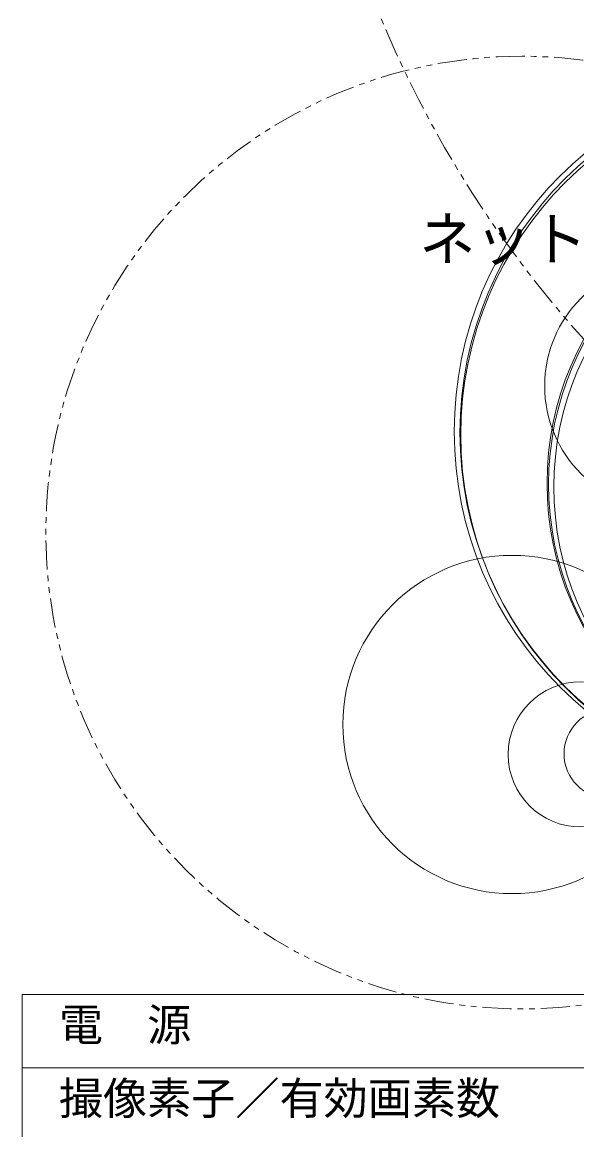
# Model space of a CAD drawing. Units: millimetres, scale not verified. Extents: x -63 to 108, y -56 to 175.
# Drawn here: x -62.5 to -24.8, y -5.7 to 69.6 of the extents above; entities that cross this region are included whole.
import ezdxf
from ezdxf.enums import TextEntityAlignment as Align

# ---------------------------------------------------------------- set-up
doc = ezdxf.new("R2010")
doc.units = ezdxf.units.MM
doc.header["$LTSCALE"] = 0.125
doc.linetypes.add('USER2', pattern=[31.75, 15.875, -3.175, 3.175, -3.175, 3.175, -3.175])
doc.layers.add('0-2_MOJI1', color=7, linetype='Continuous')
doc.layers.add('0-3_WAKU', color=1, linetype='Continuous', lineweight=18)
doc.layers.add('0-6_GAIKEI', color=1, linetype='Continuous', lineweight=18)
doc.styles.add('ＭＳ ゴシック', font='')
doc.styles.get('ＭＳ ゴシック').set_extended_font_data('MS Gothic')

msp = doc.modelspace()

# ---------------------------------------------------------------- linework, layer by layer
at = {"layer": '0-3_WAKU', "color": 4}
for q in [(62.4995, 3.5031), (-62.5005, -56.4969)]:
    msp.add_line((-62.5005, 3.5031), q, dxfattribs=at)
at = {"layer": '0-3_WAKU'}
msp.add_line((-62.5005, -1.4969), (62.4995, -1.4969), dxfattribs=at)
at = {"layer": '0-6_GAIKEI', "linetype": 'USER2'}
for centre, radius in [((32.2154, 98.9409), 76.0771), ((-28.5063, 34.8966), 32.3824)]:
    msp.add_circle(centre, radius, dxfattribs=at)
at = {"layer": '0-6_GAIKEI'}
for centre, radius in [((-8.543, 41.7711), 24.5872), ((-8.3071, 41.6898), 24.4343), ((-8.3881, 41.5349), 24.2974), ((-6.3482, 38.2473), 20.4739), ((-6.3361, 38.1875), 20.3791), ((-6.2141, 37.9937), 20.1426), ((-18.5634, 44.8631), 8.4165), ((-29.2001, 21.8478), 11.4996), ((-24.5265, 19.8157), 4.9339), ((-22.6272, 19.8603), 3.034)]:
    msp.add_circle(centre, radius, dxfattribs=at)

# ---------------------------------------------------------------- texts
at = {"layer": '0-2_MOJI1', "style": 'ＭＳ ゴシック', "width": 0.95}
msp.add_text('ネットワークカメラ（レンズ・天井取付金具付）', height=2.933, dxfattribs=at).set_placement((-35.5005, 52.5031), align=Align.BOTTOM_LEFT)
at = {"layer": '0-2_MOJI1', "style": 'ＭＳ ゴシック'}
for s, p in [('電\u3000源', (-60.0005, -0.3226)), ('撮像素子／有効画素数', (-60.0005, -5.3226))]:
    msp.add_text(s, height=2.199, dxfattribs=at).set_placement(p, align=Align.BOTTOM_LEFT)

doc.saveas('drawing.dxf')
